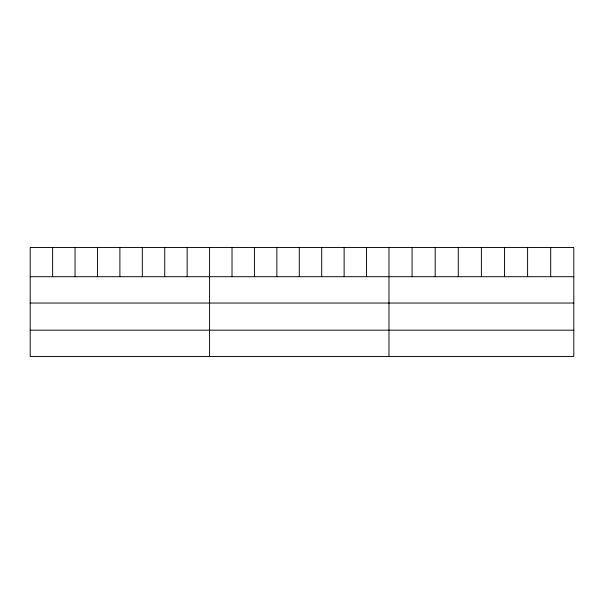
<?xml version="1.0" encoding="UTF-8"?>
<svg xmlns="http://www.w3.org/2000/svg" width="604" height="604" viewBox="0 0 604 604"><rect width="100%" height="100%" fill="white"/><g stroke="black" fill="none" stroke-linecap="round" stroke-linejoin="round"><path stroke-width="0.91" d="M573.8 276.7L573.8 356.503L30.2 356.503L30.2 247.497L573.8 247.497L573.8 276.7L30.2 276.7M30.2 303.042L573.8 303.042M30.2 330.169L573.8 330.169M550.697 247.497L550.697 276.7M527.594 247.497L527.594 276.7M504.491 247.497L504.491 276.7M481.388 247.497L481.388 276.7M458.285 247.497L458.285 276.7M435.182 247.497L435.182 276.7M412.079 247.497L412.079 276.7M388.976 247.497L388.976 356.503M366.553 247.497L366.553 276.7M344.129 247.497L344.129 276.7M321.706 247.497L321.706 276.7M299.282 247.497L299.282 276.7M276.858 247.497L276.858 276.7M254.435 247.497L254.435 276.7M232.012 247.497L232.012 276.7M209.588 247.497L209.588 356.503M187.165 247.497L187.165 276.7M164.741 247.497L164.741 276.7M142.317 247.497L142.317 276.7M119.894 247.497L119.894 276.7M97.471 247.497L97.471 276.7M75.047 247.497L75.047 276.7M52.623 247.497L52.623 276.7"/></g></svg>
